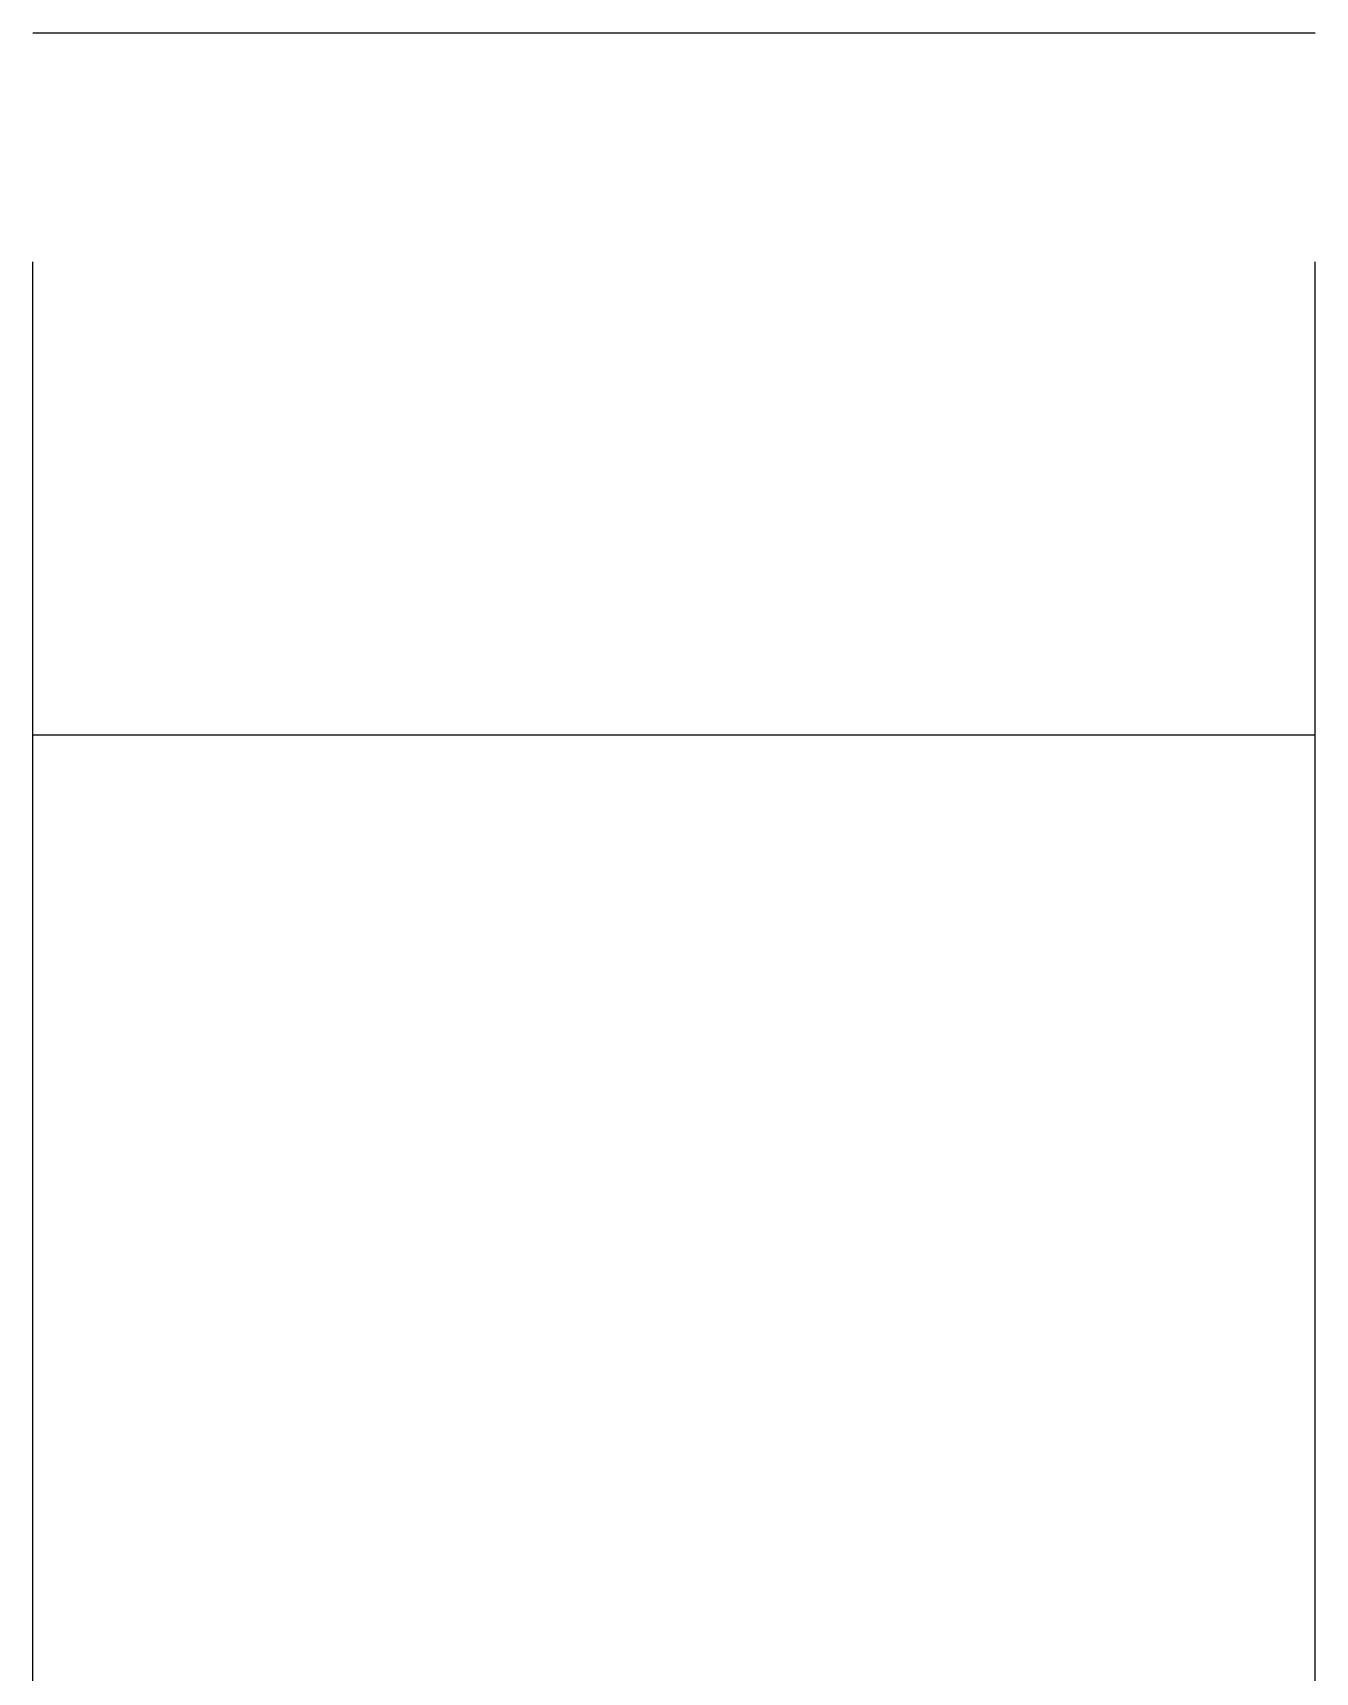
# Model space of a CAD drawing. Header units: millimetres. Extents: x -46397 to 283259, y -8690 to 23983.
# Drawn here: x 268249.61 to 268270.61, y 6212.17 to 6239.02 of the extents above; entities that cross this region are included whole.
import ezdxf
from ezdxf.enums import TextEntityAlignment as Align

# ---------------------------------------------------------------- set-up
doc = ezdxf.new("R2010")
doc.units = ezdxf.units.MM
doc.linetypes.add('PHANTOM', pattern=[63.5, 31.75, -6.35, 6.35, -6.35, 6.35, -6.35])
doc.styles.add('Tahoma', font='tahoma.ttf')
doc.styles.add('Text_nameplate', font='arial.ttf', dxfattribs={"width": 0.9, "height": 2.5})

# ---------------------------------------------------------------- blocks, each defined once
blk = doc.blocks.new('BO-1')
at = {"color": 251, "linetype": 'PHANTOM', "ltscale": 5, "extrusion": (6.89019e-16, 1, 0)}
for p, q in [((760.995, 2243.614), (760.995, 2723.614)), ((760.995, 2723.614), (781.995, 2723.614)), ((781.995, 2243.614), (781.995, 2723.614)), ((760.995, 2712.114), (781.995, 2712.114))]:
    blk.add_line(p, q, dxfattribs=at)
at = {"color": 251, "linetype": 'PHANTOM', "ltscale": 5, "style": 'Text_nameplate', "width": 0.9, "flags": 2}
blk.add_attdef('SPEC.', text='', height=2.5, dxfattribs=at).set_placement((282.5, 89.666), align=Align.MIDDLE_CENTER)
at = {"color": 251, "linetype": 'PHANTOM', "ltscale": 5, "style": 'Tahoma'}
for tag, height, p in [('PROJECT_CODE', 2.4, (245, 77.988)), ('DESIGN_PRESSURE', 2.609, (320, 77.988)), ('SERIAL_NO.', 2.609, (245, 69.452)), ('MAX_WORKING_PRESS', 2.609, (320, 69.452)), ('YEAR', 2.609, (245, 60.915)), ('TEST_PRES.', 2.609, (320, 60.915)), ('VOLUME', 2.609, (245, 52.379)), ('MAX_WORKING_TEMP.', 2.609, (320, 52.379))]:
    blk.add_attdef(tag, text='', height=height, dxfattribs=at).set_placement(p, align=Align.MIDDLE_CENTER)

msp = doc.modelspace()

# ---------------------------------------------------------------- block references
msp.add_blockref('BO-1', (267488.619, 3515.405, -1.499))

doc.saveas('drawing.dxf')
